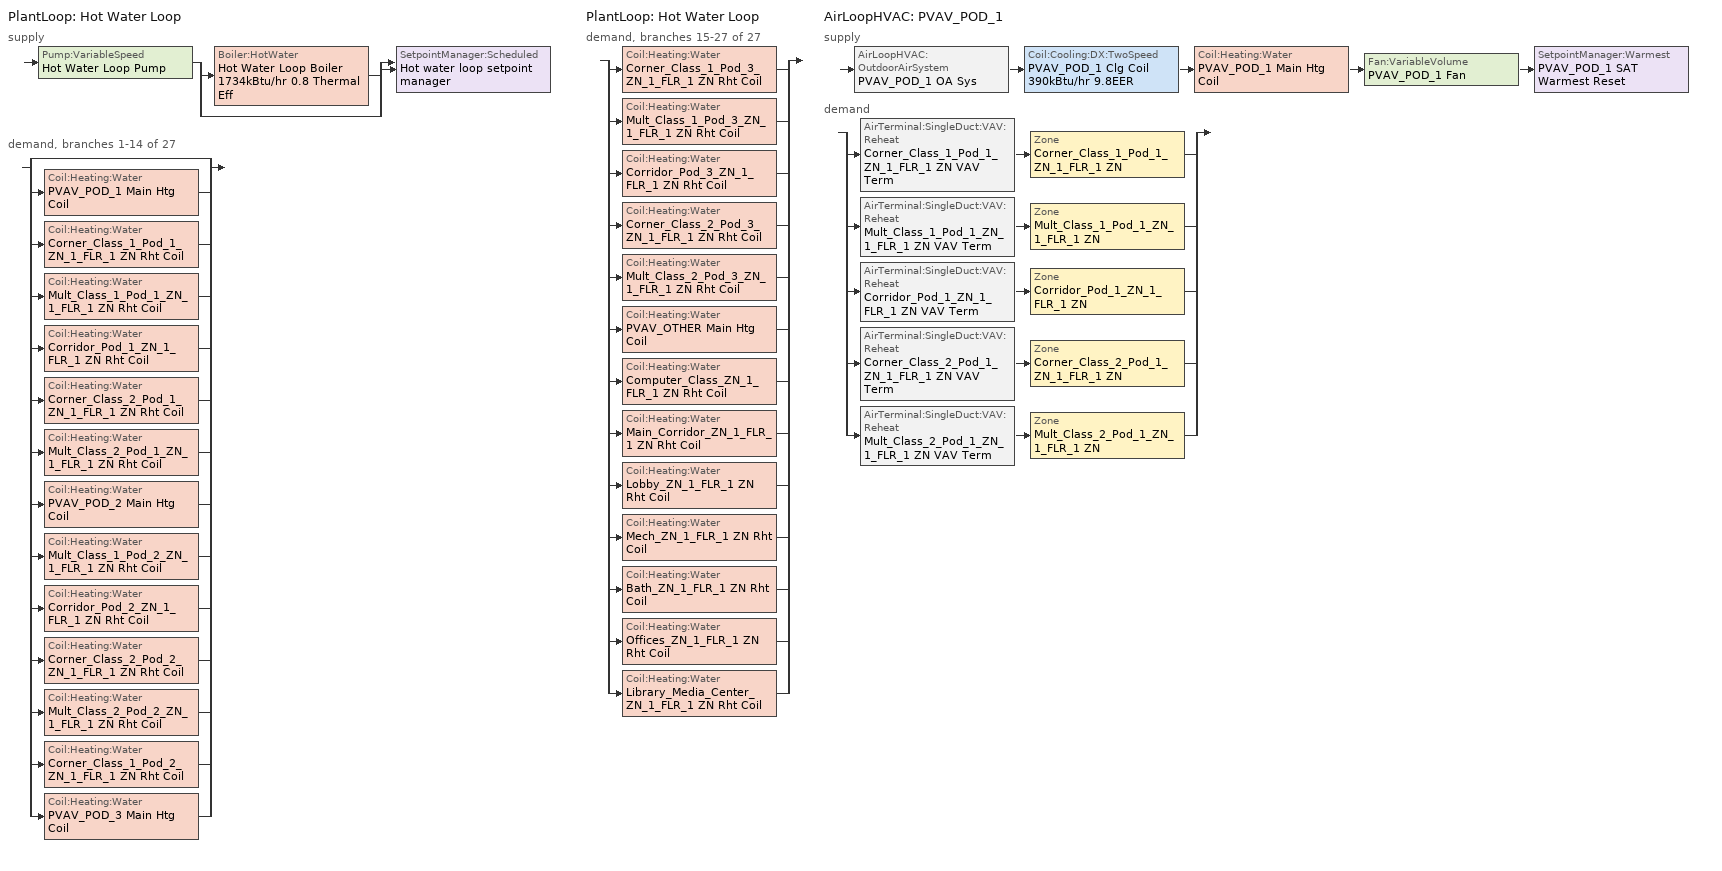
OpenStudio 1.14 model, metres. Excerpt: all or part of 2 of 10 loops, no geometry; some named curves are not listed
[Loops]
PlantLoop 'Hot Water Loop'
 supply: Pump:VariableSpeed 'Hot Water Loop Pump' > split
  | Boiler:HotWater 'Hot Water Loop Boiler 1734kBtu/hr 0.8 Thermal Eff'
  | bypass
  join > SetpointManager:Scheduled 'Hot water loop setpoint manager'
 demand, branches 1-14 of 27: split
  | bypass
  | Coil:Heating:Water 'PVAV_POD_1 Main Htg Coil'
  | Coil:Heating:Water 'Corner_Class_1_Pod_1_ZN_1_FLR_1 ZN Rht Coil'
  | Coil:Heating:Water 'Mult_Class_1_Pod_1_ZN_1_FLR_1 ZN Rht Coil'
  | Coil:Heating:Water 'Corridor_Pod_1_ZN_1_FLR_1 ZN Rht Coil'
  | Coil:Heating:Water 'Corner_Class_2_Pod_1_ZN_1_FLR_1 ZN Rht Coil'
  | Coil:Heating:Water 'Mult_Class_2_Pod_1_ZN_1_FLR_1 ZN Rht Coil'
  | Coil:Heating:Water 'PVAV_POD_2 Main Htg Coil'
  | Coil:Heating:Water 'Mult_Class_1_Pod_2_ZN_1_FLR_1 ZN Rht Coil'
  | Coil:Heating:Water 'Corridor_Pod_2_ZN_1_FLR_1 ZN Rht Coil'
  | Coil:Heating:Water 'Corner_Class_2_Pod_2_ZN_1_FLR_1 ZN Rht Coil'
  | Coil:Heating:Water 'Mult_Class_2_Pod_2_ZN_1_FLR_1 ZN Rht Coil'
  | Coil:Heating:Water 'Corner_Class_1_Pod_2_ZN_1_FLR_1 ZN Rht Coil'
  | Coil:Heating:Water 'PVAV_POD_3 Main Htg Coil'
PlantLoop 'Hot Water Loop'
 demand, branches 15-27 of 27: split
  | Coil:Heating:Water 'Corner_Class_1_Pod_3_ZN_1_FLR_1 ZN Rht Coil'
  | Coil:Heating:Water 'Mult_Class_1_Pod_3_ZN_1_FLR_1 ZN Rht Coil'
  | Coil:Heating:Water 'Corridor_Pod_3_ZN_1_FLR_1 ZN Rht Coil'
  | Coil:Heating:Water 'Corner_Class_2_Pod_3_ZN_1_FLR_1 ZN Rht Coil'
  | Coil:Heating:Water 'Mult_Class_2_Pod_3_ZN_1_FLR_1 ZN Rht Coil'
  | Coil:Heating:Water 'PVAV_OTHER Main Htg Coil'
  | Coil:Heating:Water 'Computer_Class_ZN_1_FLR_1 ZN Rht Coil'
  | Coil:Heating:Water 'Main_Corridor_ZN_1_FLR_1 ZN Rht Coil'
  | Coil:Heating:Water 'Lobby_ZN_1_FLR_1 ZN Rht Coil'
  | Coil:Heating:Water 'Mech_ZN_1_FLR_1 ZN Rht Coil'
  | Coil:Heating:Water 'Bath_ZN_1_FLR_1 ZN Rht Coil'
  | Coil:Heating:Water 'Offices_ZN_1_FLR_1 ZN Rht Coil'
  | Coil:Heating:Water 'Library_Media_Center_ZN_1_FLR_1 ZN Rht Coil'
AirLoopHVAC 'PVAV_POD_1'
 supply: AirLoopHVAC:OutdoorAirSystem 'PVAV_POD_1 OA Sys' > Coil:Cooling:DX:TwoSpeed 'PVAV_POD_1 Clg Coil 390kBtu/hr 9.8EER' > Coil:Heating:Water 'PVAV_POD_1 Main Htg Coil' > Fan:VariableVolume 'PVAV_POD_1 Fan' > SetpointManager:Warmest 'PVAV_POD_1 SAT Warmest Reset'
 demand: split
  | AirTerminal:SingleDuct:VAV:Reheat 'Corner_Class_1_Pod_1_ZN_1_FLR_1 ZN VAV Term' > Zone 'Corner_Class_1_Pod_1_ZN_1_FLR_1 ZN'
  | AirTerminal:SingleDuct:VAV:Reheat 'Mult_Class_1_Pod_1_ZN_1_FLR_1 ZN VAV Term' > Zone 'Mult_Class_1_Pod_1_ZN_1_FLR_1 ZN'
  | AirTerminal:SingleDuct:VAV:Reheat 'Corridor_Pod_1_ZN_1_FLR_1 ZN VAV Term' > Zone 'Corridor_Pod_1_ZN_1_FLR_1 ZN'
  | AirTerminal:SingleDuct:VAV:Reheat 'Corner_Class_2_Pod_1_ZN_1_FLR_1 ZN VAV Term' > Zone 'Corner_Class_2_Pod_1_ZN_1_FLR_1 ZN'
  | AirTerminal:SingleDuct:VAV:Reheat 'Mult_Class_2_Pod_1_ZN_1_FLR_1 ZN VAV Term' > Zone 'Mult_Class_2_Pod_1_ZN_1_FLR_1 ZN'
[Sizing:Zone] Zone Cooling Design Supply Air Temperature Input Method=SupplyAirTemperature; Zone Cooling Design Supply Air Temperature {C}=12.7778; Zone Cooling Design Supply Air Temperature Difference {deltaC}=11.11; Zone Heating Design Supply Air Temperature Input Method=SupplyAirTemperature; Zone Heating Design Supply Air Temperature {C}=50; Zone Heating Design Supply Air Temperature Difference {deltaC}=11.11; Zone Cooling Design Supply Air Humidity Ratio {kg-H2O/kg-air}=0.0085; Zone Heating Design Supply Air Humidity Ratio {kg-H2O/kg-air}=0.008; Cooling Design Air Flow Method=DesignDay; Heating Design Air Flow Method=DesignDay; Account for Dedicated Outdoor Air System=No; Dedicated Outdoor Air System Control Strategy=NeutralSupplyAir; Dedicated Outdoor Air Low Setpoint Temperature for Design {C}=autosize; Dedicated Outdoor Air High Setpoint Temperature for Design {C}=autosize
Corner_Class_2_Pod_1_ZN_1_FLR_1 ZN; Corner_Class_1_Pod_1_ZN_1_FLR_1 ZN; Mult_Class_2_Pod_1_ZN_1_FLR_1 ZN; Corridor_Pod_1_ZN_1_FLR_1 ZN; Mult_Class_1_Pod_1_ZN_1_FLR_1 ZN
[Zone equipment]
Corner_Class_2_Pod_1_ZN_1_FLR_1 ZN: Corner_Class_2_Pod_1_ZN_1_FLR_1 ZN VAV Term
Corner_Class_1_Pod_1_ZN_1_FLR_1 ZN: Corner_Class_1_Pod_1_ZN_1_FLR_1 ZN VAV Term
Mult_Class_2_Pod_1_ZN_1_FLR_1 ZN: Mult_Class_2_Pod_1_ZN_1_FLR_1 ZN VAV Term
Corridor_Pod_1_ZN_1_FLR_1 ZN: Corridor_Pod_1_ZN_1_FLR_1 ZN VAV Term
Mult_Class_1_Pod_1_ZN_1_FLR_1 ZN: Mult_Class_1_Pod_1_ZN_1_FLR_1 ZN VAV Term
[PlantLoop]
Hot Water Loop: Fluid Type=Water; Minimum Loop Temperature {C}=10; Plant Loop Volume {m3}=Autocalculate; Load Distribution Scheme=Optimal
[Sizing:Plant]
Hot Water Loop: Loop Type=Heating; Design Loop Exit Temperature {C}=82.2222; Loop Design Temperature Difference {deltaC}=11.1111; Sizing Option=NonCoincident; Zone Timesteps in Averaging Window=1; Coincident Sizing Factor Mode=None
[SetpointManager:Scheduled]
Hot water loop setpoint manager: Control Variable=Temperature; Schedule=Hot Water Loop Temp - 180F
[Pump:VariableSpeed]
Hot Water Loop Pump: Rated Pump Head {Pa}=179344; Motor Efficiency=0.895; Pump Control Type=Intermittent
[Boiler:HotWater]
Hot Water Loop Boiler 1734kBtu/hr 0.8 Thermal Eff: Fuel Type=NaturalGas; Nominal Thermal Efficiency=0.8; Efficiency Curve Temperature Evaluation Variable=LeavingBoiler; Normalized Boiler Efficiency Curve=Boiler with Minimum Turndown; Design Water Outlet Temperature {C}=82.2222; Maximum Part Load Ratio=1.2; Water Outlet Upper Temperature Limit {C}=95; Boiler Flow Mode=LeavingSetpointModulated; Parasitic Electric Load {W}=0; Sizing Factor=1
[AirLoopHVAC]
PVAV_POD_1: Availability Schedule=SchoolPrimary HVACOperationSchd; Availability Manager=Availability Manager Night Cycle 1; Design Supply Air Flow Rate {m3/s}=AutoSize
[Sizing:System]
PVAV_POD_1: Type of Load to Size On=Sensible; Design Outdoor Air Flow Rate {m3/s}=3.706368; Minimum System Air Flow Ratio=0.3; Preheat Design Temperature {C}=7; Preheat Design Humidity Ratio {kg-H2O/kg-Air}=0.008; Precool Design Temperature {C}=12.8; Precool Design Humidity Ratio {kg-H2O/kg-Air}=0.008; Central Cooling Design Supply Air Temperature {C}=14; Central Heating Design Supply Air Temperature {C}=16.6667; Sizing Option=Coincident; 100% Outdoor Air in Cooling=No; 100% Outdoor Air in Heating=No; Central Cooling Design Supply Air Humidity Ratio {kg-H2O/kg-Air}=0.0085; Central Heating Design Supply Air Humidity Ratio {kg-H2O/kg-Air}=0.008; Cooling Design Air Flow Method=DesignDay; Cooling Design Air Flow Rate {m3/s}=0; Heating Design Air Flow Method=DesignDay; Heating Design Air Flow Rate {m3/s}=0; System Outdoor Air Method=ZoneSum; Zone Maximum Outdoor Air Fraction=1; Cooling Supply Air Flow Rate Per Floor Area {m3/s-m2}=0.00996765; Cooling Fraction of Autosized Cooling Supply Air Flow Rate=1; Cooling Supply Air Flow Rate Per Unit Cooling Capacity {m3/s-W}=3.94755e-05; Heating Supply Air Flow Rate Per Floor Area {m3/s-m2}=0.00996765; Heating Fraction of Autosized Heating Supply Air Flow Rate=1; Heating Fraction of Autosized Cooling Supply Air Flow Rate=1; Heating Supply Air Flow Rate Per Unit Heating Capacity {m3/s-W}=3.15882e-05; Cooling Design Capacity Method=CoolingDesignCapacity; Cooling Design Capacity {W}=autosize; Cooling Design Capacity Per Floor Area {W/m2}=234.7; Fraction of Autosized Cooling Design Capacity=1; Heating Design Capacity Method=HeatingDesignCapacity; Heating Design Capacity {W}=autosize; Heating Design Capacity Per Floor Area {W/m2}=157; Fraction of Autosized Heating Design Capacity=1; Central Cooling Capacity Control Method=OnOff
[AvailabilityManager:NightCycle]
Availability Manager Night Cycle 1: Control Type=CycleOnAny; Thermostat Tolerance {deltaC}=1; Cycling Run Time {s}=3600
[Fan:VariableVolume]
PVAV_POD_1 Fan: Availability Schedule=Always On Discrete; Fan Efficiency=0.6006; Pressure Rise {Pa}=1389.92; Maximum Flow Rate {m3/s}=Autosize; Fan Power Minimum Flow Rate Input Method=Fraction; Fan Power Minimum Flow Fraction=0.25; Fan Power Minimum Air Flow Rate {m3/s}=0; Motor Efficiency=0.924; Motor In Airstream Fraction=1; Fan Power Coefficient 1=0.04076; Fan Power Coefficient 2=0.0881; Fan Power Coefficient 3=-0.0729; Fan Power Coefficient 4=0.9437; Fan Power Coefficient 5=0
[Coil:Heating:Water] Availability Schedule=Always On Discrete; Rated Inlet Water Temperature {C}=82.2222; Rated Inlet Air Temperature {C}=16.6667; Rated Outlet Water Temperature {C}=71.1111; Rated Outlet Air Temperature {C}=32.2222
PVAV_POD_1 Main Htg Coil; Corner_Class_1_Pod_1_ZN_1_FLR_1 ZN Rht Coil; Mult_Class_1_Pod_1_ZN_1_FLR_1 ZN Rht Coil; Corridor_Pod_1_ZN_1_FLR_1 ZN Rht Coil; Corner_Class_2_Pod_1_ZN_1_FLR_1 ZN Rht Coil; Mult_Class_2_Pod_1_ZN_1_FLR_1 ZN Rht Coil; PVAV_POD_2 Main Htg Coil; Mult_Class_1_Pod_2_ZN_1_FLR_1 ZN Rht Coil; Corridor_Pod_2_ZN_1_FLR_1 ZN Rht Coil; Corner_Class_2_Pod_2_ZN_1_FLR_1 ZN Rht Coil; Mult_Class_2_Pod_2_ZN_1_FLR_1 ZN Rht Coil; Corner_Class_1_Pod_2_ZN_1_FLR_1 ZN Rht Coil; PVAV_POD_3 Main Htg Coil; Corner_Class_1_Pod_3_ZN_1_FLR_1 ZN Rht Coil; Mult_Class_1_Pod_3_ZN_1_FLR_1 ZN Rht Coil; Corridor_Pod_3_ZN_1_FLR_1 ZN Rht Coil; Corner_Class_2_Pod_3_ZN_1_FLR_1 ZN Rht Coil; Mult_Class_2_Pod_3_ZN_1_FLR_1 ZN Rht Coil; PVAV_OTHER Main Htg Coil; Computer_Class_ZN_1_FLR_1 ZN Rht Coil; Main_Corridor_ZN_1_FLR_1 ZN Rht Coil; Lobby_ZN_1_FLR_1 ZN Rht Coil; Mech_ZN_1_FLR_1 ZN Rht Coil; Bath_ZN_1_FLR_1 ZN Rht Coil; Offices_ZN_1_FLR_1 ZN Rht Coil; Library_Media_Center_ZN_1_FLR_1 ZN Rht Coil
[Controller:WaterCoil] Action=Normal; Controller Convergence Tolerance {deltaC}=0.0001; Minimum Actuated Flow {m3/s}=0
Name | Water Coil
Controller Water Coil 1 | PVAV_POD_1 Main Htg Coil
Controller Water Coil 2 | Corner_Class_1_Pod_1_ZN_1_FLR_1 ZN Rht Coil
Controller Water Coil 3 | Mult_Class_1_Pod_1_ZN_1_FLR_1 ZN Rht Coil
Controller Water Coil 4 | Corridor_Pod_1_ZN_1_FLR_1 ZN Rht Coil
Controller Water Coil 5 | Corner_Class_2_Pod_1_ZN_1_FLR_1 ZN Rht Coil
Controller Water Coil 6 | Mult_Class_2_Pod_1_ZN_1_FLR_1 ZN Rht Coil
Controller Water Coil 7 | PVAV_POD_2 Main Htg Coil
Controller Water Coil 8 | Mult_Class_1_Pod_2_ZN_1_FLR_1 ZN Rht Coil
Controller Water Coil 9 | Corridor_Pod_2_ZN_1_FLR_1 ZN Rht Coil
Controller Water Coil 10 | Corner_Class_2_Pod_2_ZN_1_FLR_1 ZN Rht Coil
Controller Water Coil 11 | Mult_Class_2_Pod_2_ZN_1_FLR_1 ZN Rht Coil
Controller Water Coil 12 | Corner_Class_1_Pod_2_ZN_1_FLR_1 ZN Rht Coil
Controller Water Coil 13 | PVAV_POD_3 Main Htg Coil
Controller Water Coil 14 | Corner_Class_1_Pod_3_ZN_1_FLR_1 ZN Rht Coil
Controller Water Coil 15 | Mult_Class_1_Pod_3_ZN_1_FLR_1 ZN Rht Coil
Controller Water Coil 16 | Corridor_Pod_3_ZN_1_FLR_1 ZN Rht Coil
Controller Water Coil 17 | Corner_Class_2_Pod_3_ZN_1_FLR_1 ZN Rht Coil
Controller Water Coil 18 | Mult_Class_2_Pod_3_ZN_1_FLR_1 ZN Rht Coil
Controller Water Coil 19 | PVAV_OTHER Main Htg Coil
Controller Water Coil 20 | Computer_Class_ZN_1_FLR_1 ZN Rht Coil
Controller Water Coil 21 | Main_Corridor_ZN_1_FLR_1 ZN Rht Coil
Controller Water Coil 22 | Lobby_ZN_1_FLR_1 ZN Rht Coil
Controller Water Coil 23 | Mech_ZN_1_FLR_1 ZN Rht Coil
Controller Water Coil 24 | Bath_ZN_1_FLR_1 ZN Rht Coil
Controller Water Coil 25 | Offices_ZN_1_FLR_1 ZN Rht Coil
Controller Water Coil 26 | Library_Media_Center_ZN_1_FLR_1 ZN Rht Coil
[Coil:Cooling:DX:TwoSpeed]
PVAV_POD_1 Clg Coil 390kBtu/hr 9.8EER: Availability Schedule=Always On Discrete; Rated High Speed Total Cooling Capacity {W}=Autosize; Rated High Speed Sensible Heat Ratio=Autosize; Rated High Speed COP {W/W}=3.39929; Rated High Speed Air Flow Rate {m3/s}=Autosize; Total Cooling Capacity Function of Temperature Curve=PSZ-AC_Unitary_PackagecoolCapFT 8; Total Cooling Capacity Function of Flow Fraction Curve=PSZ-AC_Unitary_PackagecoolFFF 4; Energy Input Ratio Function of Temperature Curve=PSZ-AC DX Unitary Package EIRFT 8; Energy Input Ratio Function of Flow Fraction Curve=PSZ-AC_Unitary_PackagecoolEIRFFF 4; Part Load Fraction Correlation Curve=PSZ-AC_Unitary_PackagecoolPLR 4; Rated Low Speed Total Cooling Capacity {W}=Autosize; Rated Low Speed Sensible Heat Ratio=0.69; Rated Low Speed COP {W/W}=3.39929; Low Speed Total Cooling Capacity Function of Temperature Curve=PSZ-AC_Unitary_PackagecoolCapFT 9; Low Speed Energy Input Ratio Function of Temperature Curve=PSZ-AC DX Unitary Package EIRFT 9; Condenser Type=AirCooled; High Speed Evaporative Condenser Effectiveness=0; High Speed Evaporative Condenser Air Flow Rate {m3/s}=Autosize; High Speed Evaporative Condenser Pump Rated Power Consumption {W}=Autosize; Low Speed Evaporative Condenser Effectiveness=0; Low Speed Evaporative Condenser Air Flow Rate {m3/s}=Autosize; Low Speed Evaporative Condenser Pump Rated Power Consumption {W}=Autosize; Basin Heater Capacity {W/K}=10; Basin Heater Setpoint Temperature {C}=2
[Controller:OutdoorAir]
Controller Outdoor Air 1: Minimum Outdoor Air Flow Rate {m3/s}=autosize; Maximum Outdoor Air Flow Rate {m3/s}=Autosize; Economizer Control Type=DifferentialDryBulb; Economizer Control Action Type=ModulateFlow; Lockout Type=NoLockout; Minimum Limit Type=FixedMinimum; Minimum Outdoor Air Schedule=SchoolPrimary MinOA_MotorizedDamper_Sched; Controller Mechanical Ventilation=PVAV_POD_1 Ventilation Controller; High Humidity Control=No; Heat Recovery Bypass Control Type=BypassWhenOAFlowGreaterThanMinimum
[Controller:MechanicalVentilation]
PVAV_POD_1 Ventilation Controller: Availability Schedule=SchoolPrimary MinOA_MotorizedDamper_Sched; System Outdoor Air Method=ZoneSum
[AirLoopHVAC:OutdoorAirSystem]
PVAV_POD_1 OA Sys: Controller=Controller Outdoor Air 1
[AirTerminal:SingleDuct:VAV:Reheat] Availability Schedule=Always On Discrete; Maximum Air Flow Rate {m3/s}=AutoSize; Zone Minimum Air Flow Input Method=Constant; Fixed Minimum Air Flow Rate {m3/s}=0; Maximum Hot Water or Steam Flow Rate {m3/s}=AutoSize; Minimum Hot Water or Steam Flow Rate {m3/s}=0; Convergence Tolerance=0.001; Damper Heating Action=Reverse; Maximum Flow per Zone Floor Area During Reheat {m3/s-m2}=AutoSize; Maximum Flow Fraction During Reheat=AutoSize; Maximum Reheat Air Temperature {C}=35; Control For Outdoor Air=No
Name | Constant Minimum Air Flow Fraction | Reheat Coil
Corner_Class_1_Pod_1_ZN_1_FLR_1 ZN VAV Term | 0.7 | Corner_Class_1_Pod_1_ZN_1_FLR_1 ZN Rht Coil
Mult_Class_1_Pod_1_ZN_1_FLR_1 ZN VAV Term | 0.7 | Mult_Class_1_Pod_1_ZN_1_FLR_1 ZN Rht Coil
Corridor_Pod_1_ZN_1_FLR_1 ZN VAV Term | 0.211801 | Corridor_Pod_1_ZN_1_FLR_1 ZN Rht Coil
Corner_Class_2_Pod_1_ZN_1_FLR_1 ZN VAV Term | 0.7 | Corner_Class_2_Pod_1_ZN_1_FLR_1 ZN Rht Coil
Mult_Class_2_Pod_1_ZN_1_FLR_1 ZN VAV Term | 0.7 | Mult_Class_2_Pod_1_ZN_1_FLR_1 ZN Rht Coil
[Refrigeration:Compressor] Rated Return Gas Temperature {C}=18.3; Rated Subcooling {deltaC}=0
Name | Refrigeration Compressor Power Curve | Refrigeration Compressor Capacity Curve
Refrigeration Compressor 1 | Refrigeration Compressor Power Curve | Refrigeration Compressor Capacity Curve
Refrigeration Compressor 2 | Refrigeration Compressor Power Curve 1 | Refrigeration Compressor Capacity Curve 1
[HeatExchanger:AirToAir:SensibleAndLatent] Availability Schedule=Always On Discrete; Nominal Supply Air Flow Rate {m3/s}=autosize; Sensible Effectiveness at 100% Heating Air Flow=0.7; Latent Effectiveness at 100% Heating Air Flow=0.6; Sensible Effectiveness at 75% Heating Air Flow=0.7; Latent Effectiveness at 75% Heating Air Flow=0.6; Sensible Effectiveness at 100% Cooling Air Flow=0.75; Latent Effectiveness at 100% Cooling Air Flow=0.6; Sensible Effectiveness at 75% Cooling Air Flow=0.75; Latent Effectiveness at 75% Cooling Air Flow=0.6; Supply Air Outlet Temperature Control=No; Heat Exchanger Type=Rotary; Frost Control Type=ExhaustOnly; Threshold Temperature {C}=-23.3; Initial Defrost Time Fraction=0.167; Rate of Defrost Time Fraction Increase {1/K}=1.44; Economizer Lockout=Yes
Name | Nominal Electric Power {W}
Cafeteria_ZN_1_FLR_1 ZN PSZ-AC_2-7 ERV | 1117.77
Gym_ZN_1_FLR_1 ZN PSZ-AC_2-5 ERV | 440.369
PVAV_OTHER ERV | 1033.63
PVAV_POD_1 ERV; PVAV_POD_2 ERV | 1645.59
PVAV_POD_3 ERV | 1427.12
[SetpointManager:OutdoorAirPretreat] Minimum Setpoint Temperature {C}=-99; Maximum Setpoint Temperature {C}=99; Minimum Setpoint Humidity Ratio {kgWater/kgDryAir}=1e-005; Maximum Setpoint Humidity Ratio {kgWater/kgDryAir}=1
Setpoint Manager Outdoor Air Pretreat 1; Setpoint Manager Outdoor Air Pretreat 2; Setpoint Manager Outdoor Air Pretreat 3; Setpoint Manager Outdoor Air Pretreat 4; Setpoint Manager Outdoor Air Pretreat 5; Setpoint Manager Outdoor Air Pretreat 6
[EnergyManagementSystem:Sensor]
Name | Output Variable or Output Meter Index Key | Output Variable or Output Meter
OATF; OATF_1; OATF_2; OAT; OAT_1 | Environment | Site Outdoor Air Drybulb Temperature
OAWBC; OAWBC_1; OAWBC_2 | Environment | Site Outdoor Air Wetbulb Temperature
CafeteriaZN1FLR1ZNPSZAC27OASch; GymZN1FLR1ZNPSZAC25OASch; KitchenZN1FLR1ZNPSZAC16OASch | SchoolPrimary MinOA_MotorizedDamper_Sched | Schedule Value
CafeteriaZN1FLR1ZNPSZAC27OAFlowMass | Node 221 | System Node Mass Flow Rate
Cafeteria_ZN_1_FLR_1_ZNTemp | Node 18 | System Node Temperature
CafeteriaZN1FLR1ZNPSZAC27SpeedRatio; GymZN1FLR1ZNPSZAC25SpeedRatio; KitchenZN1FLR1ZNPSZAC16SpeedRatio |  | Coil System Compressor Speed Ratio
GymZN1FLR1ZNPSZAC25OAFlowMass | Node 210 | System Node Mass Flow Rate
Gym_ZN_1_FLR_1_ZNTemp | Node 9 | System Node Temperature
KitchenZN1FLR1ZNPSZAC16OAFlowMass | Node 199 | System Node Mass Flow Rate
Kitchen_ZN_1_FLR_1_ZNTemp | Node 16 | System Node Temperature
[EnergyManagementSystem:Program]
CafeteriaZN1FLR1ZNPSZAC27SetNumberofStages: SET CafeteriaZN1FLR1ZNPSZAC27NumberofStages = 2
[SetpointManager:Warmest]
PVAV_POD_1 SAT Warmest Reset: Control Variable=Temperature; Minimum Setpoint Temperature {C}=14; Maximum Setpoint Temperature {C}=16.7778; Strategy=MaximumTemperature
[Schedule:Ruleset]
Name | Default Day Schedule | Summer Design Day Schedule | Winter Design Day Schedule
Hot Water Loop Temp - 180F | Hot Water Loop Temp - 180F Default
SchoolPrimary HVACOperationSchd | SchoolPrimary HVACOperationSchd Default | SchoolPrimary HVACOperationSchd Summer Design Day | SchoolPrimary HVACOperationSchd Winter Design Day
SchoolPrimary MinOA_MotorizedDamper_Sched | SchoolPrimary MinOA_MotorizedDamper_Sched Default | SchoolPrimary MinOA_MotorizedDamper_Sched Summer Design Day | SchoolPrimary MinOA_MotorizedDamper_Sched Winter Design Day
[Schedule:Day]
Hot Water Loop Temp - 180F Default: 24, 0, 82.2222
SchoolPrimary HVACOperationSchd Default; SchoolPrimary MinOA_MotorizedDamper_Sched Default: 24, 0, 0
SchoolPrimary HVACOperationSchd Winter Design Day; SchoolPrimary HVACOperationSchd Summer Design Day; SchoolPrimary HVACOperationSchd WntrDsn|SmrDsn|Wkdy Day: 7, 0, 0, 21, 0, 1, 24, 0, 0
SchoolPrimary MinOA_MotorizedDamper_Sched Winter Design Day; SchoolPrimary MinOA_MotorizedDamper_Sched Summer Design Day; SchoolPrimary MinOA_MotorizedDamper_Sched WntrDsn|SmrDsn|Wkdy Day: 8, 0, 0, 21, 0, 1, 24, 0, 0
[Schedule:Rule] Rule Order=0; Apply Monday=Yes; Apply Tuesday=Yes; Apply Wednesday=Yes; Apply Thursday=Yes; Apply Friday=Yes; Date Specification Type=DateRange; Start Month=1; Start Day=1; End Month=12; End Day=31
Name | Schedule Ruleset | Day Schedule
Schedule Rule 81 | SchoolPrimary HVACOperationSchd | SchoolPrimary HVACOperationSchd WntrDsn|SmrDsn|Wkdy Day
Schedule Rule 82 | SchoolPrimary MinOA_MotorizedDamper_Sched | SchoolPrimary MinOA_MotorizedDamper_Sched WntrDsn|SmrDsn|Wkdy Day
[Schedule:Constant]
Always On Discrete: Value=1
[Curve:Biquadratic] Minimum Value of x=12.77778; Maximum Value of x=23.88889; Minimum Value of y=21.11111; Maximum Value of y=46.11111
Name | Coefficient1 Constant | Coefficient2 x | Coefficient3 x**2 | Coefficient4 y | Coefficient5 y**2 | Coefficient6 x*y
PSZ-AC_Unitary_PackagecoolCapFT 8; PSZ-AC_Unitary_PackagecoolCapFT 9 | 0.766956 | 0.0107756 | -4.14703e-05 | 0.00134961 | -0.000261144 | 0.000457488
PSZ-AC DX Unitary Package EIRFT 8; PSZ-AC DX Unitary Package EIRFT 9 | 0.297145 | 0.0430933 | -0.000748766 | 0.00597727 | 0.000482112 | -0.000956448
[Curve:Quadratic]
Name | Coefficient1 Constant | Coefficient2 x | Coefficient3 x**2 | Minimum Value of x | Maximum Value of x
PSZ-AC_Unitary_PackagecoolFFF 4 | 0.8 | 0.2 | 0 | 0.5 | 1.5
PSZ-AC_Unitary_PackagecoolEIRFFF 4 | 1.156 | -0.1816 | 0.0256 | 0.5 | 1.5
PSZ-AC_Unitary_PackagecoolPLR 4 | 0.75 | 0.25 | 0 | 0 | 1
[Curve:Cubic]
Boiler with Minimum Turndown: Coefficient1 Constant=0.7791; Coefficient2 x=1.4745; Coefficient3 x**2=-2.5795; Coefficient4 x**3=1.3467; Minimum Value of x=0; Maximum Value of x=1.3
